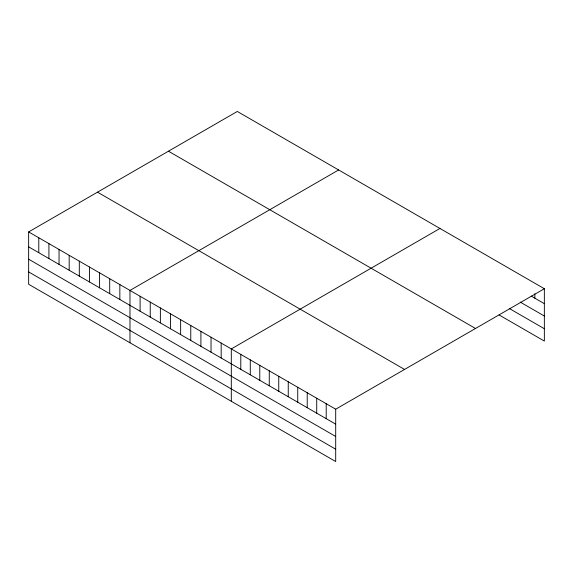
<?xml version="1.0" encoding="UTF-8"?>
<svg xmlns="http://www.w3.org/2000/svg" width="573" height="573" viewBox="0 0 573 573"><rect width="100%" height="100%" fill="white"/><g stroke="black" fill="none" stroke-linecap="round" stroke-linejoin="round"><path stroke-width="0.86" d="M28.65 231.922L335.699 409.194L335.699 461.544L28.65 284.272L28.65 231.922L237.301 111.456L544.35 288.728L544.35 341.078L499.09 314.949M338.629 169.959L129.978 290.418L129.978 342.769M439.957 228.455L231.306 348.921L231.306 401.272M335.699 409.194L544.35 288.728M531.207 296.083L544.35 303.669M520.255 302.107L544.35 316.017M509.311 308.503L544.35 328.737M168.448 151.208L475.497 328.479M97.503 192.163L404.552 369.442M28.65 246.856L335.699 424.135M28.65 259.204L335.699 436.476M28.65 271.924L335.699 449.196M534.86 293.791L534.86 298.189M326.209 403.714L326.209 418.648M316.719 398.235L316.719 413.169M307.228 392.756L307.228 407.69M297.738 387.276L297.738 402.21M288.248 381.797L288.248 396.731M278.757 376.318L278.757 391.252M269.267 370.838L269.267 385.772M259.777 365.359L259.777 380.293M250.286 359.88L250.286 374.814M240.796 354.401L240.796 369.334M221.171 343.069L221.171 358.01M211.036 337.218L211.036 352.159M200.908 331.366L200.908 346.307M190.773 325.521L190.773 340.455M180.638 319.67L180.638 334.611M170.51 313.818L170.51 328.759M160.376 307.966L160.376 322.907M150.241 302.121L150.241 317.055M140.106 296.27L140.106 311.211M119.843 284.566L119.843 299.507M109.708 278.722L109.708 293.655M99.58 272.87L99.58 287.811M89.445 267.018L89.445 281.959M79.31 261.166L79.31 276.107M69.183 255.322L69.183 270.255M59.048 249.47L59.048 264.411M48.913 243.618L48.913 258.559M38.785 237.766L38.785 252.707"/></g></svg>
